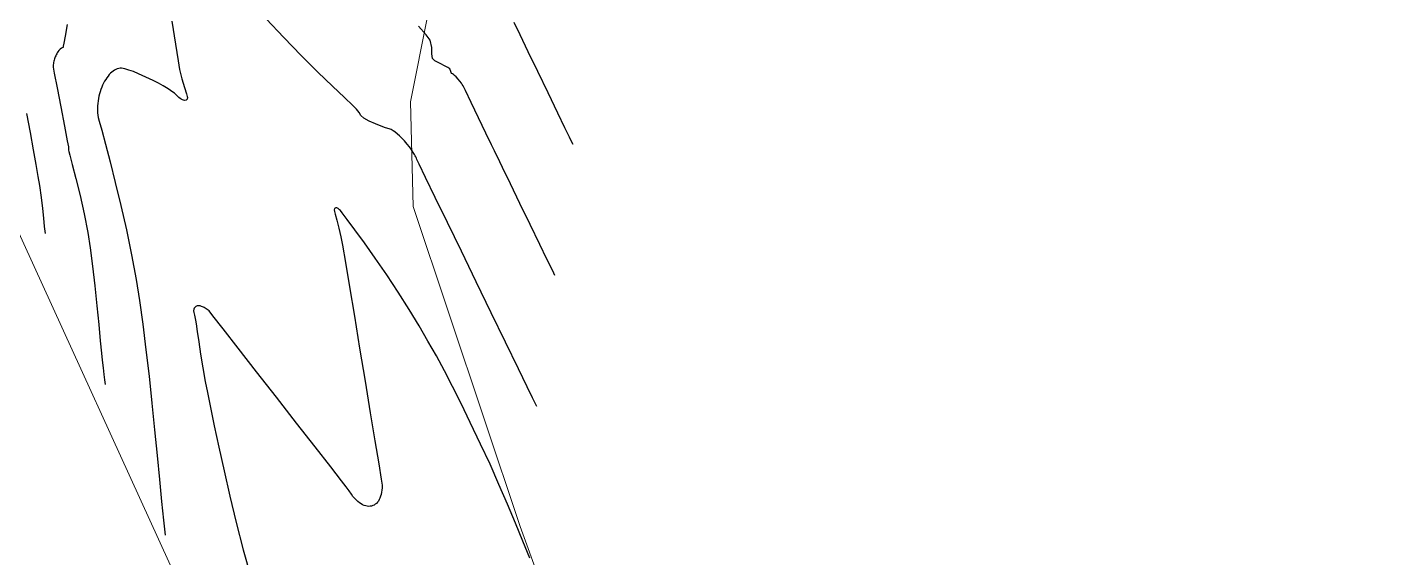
# Model space of a CAD drawing. Header units: millimetres. Extents: x 86 to 591881, y 99 to 1307229.
# Drawn here: x 590606.2 to 590673.9, y 1306956.6 to 1306983 of the extents above; entities that cross this region are included whole.
import ezdxf

# ---------------------------------------------------------------- set-up
doc = ezdxf.new("R2010")
doc.units = ezdxf.units.MM
for name, color, linetype in [('C-TOPO-MAJR', 9, 'Continuous'), ('C-TOPO-MINR', 8, 'Continuous'), ('Plano', 7, 'Continuous')]:
    doc.layers.add(name, color=color, linetype=linetype)

msp = doc.modelspace()

# ---------------------------------------------------------------- linework, layer by layer
at = {"layer": 'C-TOPO-MAJR', "color": 40, "linetype": 'Continuous', "lineweight": -3}
for points, elevation in [([(590608.148, 1306983.093), (590608.044, 1306982.515), (590607.981, 1306982.171), (590607.951, 1306982.01), (590607.941, 1306981.958), (590607.939, 1306981.951), (590607.931, 1306981.946), (590607.896, 1306981.93), (590607.87, 1306981.918), (590607.803, 1306981.869), (590607.738, 1306981.805), (590607.678, 1306981.728), (590607.651, 1306981.685), (590607.623, 1306981.64), (590607.598, 1306981.592), (590607.574, 1306981.542), (590607.552, 1306981.49), (590607.531, 1306981.437), (590607.513, 1306981.382), (590607.496, 1306981.325), (590607.482, 1306981.268), (590607.47, 1306981.21), (590607.46, 1306981.151), (590607.452, 1306981.092), (590607.447, 1306981.032), (590607.445, 1306980.973), (590607.502, 1306980.675), (590607.642, 1306979.943), (590607.825, 1306978.996), (590608.007, 1306978.048), (590608.148, 1306977.317), (590608.205, 1306977.019), (590608.207, 1306976.959), (590608.209, 1306976.901), (590608.216, 1306976.843), (590608.225, 1306976.785), (590608.274, 1306976.607), (590608.401, 1306976.136), (590608.58, 1306975.445), (590608.785, 1306974.605), (590608.99, 1306973.688), (590609.168, 1306972.765), (590609.286, 1306971.996), (590609.403, 1306971.086), (590609.516, 1306970.102), (590609.621, 1306969.111), (590609.714, 1306968.179), (590609.792, 1306967.374), (590609.85, 1306966.762), (590609.886, 1306966.41), (590609.929, 1306966.035), (590609.968, 1306965.71), (590610, 1306965.435), (590610.027, 1306965.211)], 454), ([(590632.392, 1306970.622), (590632.34, 1306970.73), (590632.217, 1306970.982), (590631.996, 1306971.438), (590631.648, 1306972.155), (590631.16, 1306973.162), (590630.655, 1306974.201), (590630.182, 1306975.177), (590629.786, 1306975.992), (590629.515, 1306976.553), (590629.413, 1306976.762), (590629.387, 1306976.822), (590629.354, 1306976.886), (590629.241, 1306977.12), (590628.961, 1306977.702), (590628.596, 1306978.459), (590628.23, 1306979.218), (590627.946, 1306979.806), (590627.828, 1306980.05), (590627.786, 1306980.117), (590627.742, 1306980.184), (590627.675, 1306980.272), (590627.582, 1306980.384), (590627.482, 1306980.485), (590627.407, 1306980.555), (590627.346, 1306980.602), (590627.296, 1306980.638), (590627.245, 1306980.667), (590627.222, 1306980.762), (590627.165, 1306980.895), (590627.07, 1306980.957), (590626.907, 1306981.035), (590626.719, 1306981.133), (590626.553, 1306981.214), (590626.42, 1306981.281), (590626.308, 1306981.4), (590626.27, 1306981.633), (590626.276, 1306981.958), (590626.195, 1306982.313), (590625.996, 1306982.584), (590625.609, 1306983.01)], 454), ([(590631.141, 1306956.57), (590630.798, 1306957.417), (590630.428, 1306958.319), (590630.033, 1306959.264), (590629.612, 1306960.24), (590629.167, 1306961.239), (590628.697, 1306962.248), (590628.187, 1306963.313), (590627.728, 1306964.254), (590627.305, 1306965.1), (590626.9, 1306965.881), (590626.499, 1306966.625), (590626.084, 1306967.363), (590625.64, 1306968.125), (590625.15, 1306968.939), (590624.606, 1306969.8), (590624.033, 1306970.663), (590623.461, 1306971.49), (590622.922, 1306972.246), (590622.448, 1306972.897), (590622.071, 1306973.405), (590621.82, 1306973.737), (590621.729, 1306973.856), (590621.692, 1306973.892), (590621.618, 1306973.946), (590621.551, 1306973.977), (590621.494, 1306973.983), (590621.438, 1306973.944), (590621.426, 1306973.885), (590621.438, 1306973.797), (590621.471, 1306973.675), (590621.553, 1306973.375), (590621.656, 1306972.971), (590621.755, 1306972.538), (590621.829, 1306972.126), (590621.976, 1306971.264), (590622.179, 1306970.056), (590622.422, 1306968.603), (590622.686, 1306967.009), (590622.956, 1306965.375), (590623.215, 1306963.805), (590623.446, 1306962.4), (590623.633, 1306961.264), (590623.757, 1306960.498), (590623.803, 1306960.206), (590623.802, 1306960.077), (590623.792, 1306959.961), (590623.775, 1306959.849), (590623.755, 1306959.748), (590623.726, 1306959.652), (590623.695, 1306959.565), (590623.656, 1306959.486), (590623.615, 1306959.414), (590623.567, 1306959.353), (590623.517, 1306959.297), (590623.461, 1306959.252), (590623.403, 1306959.213), (590623.341, 1306959.186), (590623.276, 1306959.164), (590623.207, 1306959.154), (590623.137, 1306959.15), (590623.064, 1306959.159), (590622.989, 1306959.173), (590622.913, 1306959.2), (590622.834, 1306959.233), (590622.756, 1306959.278), (590622.675, 1306959.331), (590622.596, 1306959.395), (590622.513, 1306959.469), (590622.434, 1306959.55), (590622.351, 1306959.646), (590622.277, 1306959.751), (590622.161, 1306959.923), (590622.015, 1306960.128), (590621.787, 1306960.423), (590621.248, 1306961.116), (590620.478, 1306962.104), (590619.553, 1306963.289), (590618.555, 1306964.568), (590617.56, 1306965.841), (590616.649, 1306967.008), (590615.899, 1306967.968), (590615.39, 1306968.619), (590615.2, 1306968.861), (590615.151, 1306968.902), (590615.103, 1306968.94), (590615.055, 1306968.973), (590615.009, 1306969.003), (590614.962, 1306969.029), (590614.917, 1306969.053), (590614.83, 1306969.088), (590614.749, 1306969.108), (590614.674, 1306969.115), (590614.607, 1306969.108), (590614.549, 1306969.087), (590614.501, 1306969.053), (590614.465, 1306969.005), (590614.442, 1306968.944), (590614.432, 1306968.869), (590614.437, 1306968.781), (590614.47, 1306968.653), (590614.526, 1306968.407), (590614.555, 1306968.216), (590614.608, 1306967.841), (590614.683, 1306967.325), (590614.776, 1306966.711), (590614.886, 1306966.041), (590615.011, 1306965.361), (590615.12, 1306964.807), (590615.27, 1306964.059), (590615.459, 1306963.144), (590615.685, 1306962.088), (590615.944, 1306960.919), (590616.235, 1306959.662), (590616.554, 1306958.346), (590616.9, 1306956.997), (590617.269, 1306955.641)], 453.5)]:
    msp.add_lwpolyline(points, dxfattribs=dict(at, elevation=elevation))
at = {"layer": 'C-TOPO-MINR', "color": 44, "linetype": 'Continuous', "lineweight": -3}
for points, elevation in [([(590613.35, 1306983.262), (590613.525, 1306982.119), (590613.657, 1306981.282), (590613.731, 1306980.859), (590613.846, 1306980.398), (590613.972, 1306979.968), (590614.074, 1306979.65), (590614.116, 1306979.524), (590614.124, 1306979.466), (590614.11, 1306979.378), (590614.06, 1306979.329), (590613.981, 1306979.32), (590613.928, 1306979.334), (590613.878, 1306979.35), (590613.82, 1306979.38), (590613.758, 1306979.419), (590613.694, 1306979.468), (590613.617, 1306979.545), (590613.476, 1306979.675), (590613.356, 1306979.77), (590613.223, 1306979.86), (590613.091, 1306979.945), (590612.912, 1306980.052), (590612.69, 1306980.174), (590612.424, 1306980.305), (590612.057, 1306980.477), (590611.694, 1306980.642), (590611.439, 1306980.75), (590611.211, 1306980.829), (590611.019, 1306980.887), (590610.923, 1306980.912), (590610.851, 1306980.92), (590610.78, 1306980.922), (590610.708, 1306980.91), (590610.638, 1306980.893), (590610.568, 1306980.863), (590610.499, 1306980.827), (590610.432, 1306980.781), (590610.364, 1306980.729), (590610.3, 1306980.668), (590610.236, 1306980.601), (590610.176, 1306980.527), (590610.116, 1306980.447), (590610.06, 1306980.362), (590610.006, 1306980.271), (590609.956, 1306980.176), (590609.907, 1306980.076), (590609.863, 1306979.973), (590609.822, 1306979.865), (590609.785, 1306979.756), (590609.751, 1306979.642), (590609.723, 1306979.528), (590609.698, 1306979.411), (590609.678, 1306979.293), (590609.663, 1306979.175), (590609.654, 1306979.055), (590609.649, 1306978.937), (590609.65, 1306978.818), (590609.657, 1306978.701), (590609.67, 1306978.585), (590609.688, 1306978.47), (590609.736, 1306978.294), (590609.86, 1306977.842), (590610.044, 1306977.155), (590610.275, 1306976.275), (590610.535, 1306975.243), (590610.811, 1306974.101), (590611.086, 1306972.89), (590611.346, 1306971.652), (590611.574, 1306970.429), (590611.743, 1306969.373), (590611.906, 1306968.196), (590612.063, 1306966.932), (590612.214, 1306965.614), (590612.358, 1306964.276), (590612.493, 1306962.951), (590612.619, 1306961.675), (590612.734, 1306960.479), (590612.839, 1306959.399), (590612.931, 1306958.467), (590613.011, 1306957.719)], 453.75), ([(590631.489, 1306964.108), (590631.427, 1306964.237), (590631.281, 1306964.538), (590631.013, 1306965.09), (590630.578, 1306965.986), (590629.937, 1306967.306), (590629.226, 1306968.773), (590628.482, 1306970.306), (590627.745, 1306971.825), (590627.054, 1306973.25), (590626.448, 1306974.499), (590625.966, 1306975.492), (590625.647, 1306976.15), (590625.53, 1306976.39), (590625.505, 1306976.45), (590625.479, 1306976.51), (590625.447, 1306976.572), (590625.413, 1306976.637), (590625.351, 1306976.739), (590625.242, 1306976.905), (590625.157, 1306977.021), (590625.052, 1306977.154), (590624.922, 1306977.305), (590624.784, 1306977.451), (590624.665, 1306977.566), (590624.572, 1306977.648), (590624.437, 1306977.753), (590624.349, 1306977.815), (590624.299, 1306977.844), (590624.247, 1306977.872), (590624.159, 1306977.902), (590623.972, 1306977.965), (590623.75, 1306978.048), (590623.475, 1306978.154), (590623.153, 1306978.288), (590622.892, 1306978.437), (590622.75, 1306978.577), (590622.659, 1306978.715), (590622.535, 1306978.881), (590622.345, 1306979.066), (590621.931, 1306979.458), (590621.336, 1306980.024), (590620.605, 1306980.732), (590619.782, 1306981.548), (590618.911, 1306982.442), (590618.036, 1306983.379)], 453.75), ([(590633.296, 1306977.135), (590633.242, 1306977.246), (590633.118, 1306977.503), (590632.895, 1306977.964), (590632.544, 1306978.688), (590632.054, 1306979.702), (590631.546, 1306980.751), (590631.066, 1306981.743), (590630.659, 1306982.588), (590630.37, 1306983.191)], 454.25), ([(590606.126, 1306978.667), (590606.304, 1306977.72), (590606.459, 1306976.87), (590606.588, 1306976.136), (590606.69, 1306975.539), (590606.761, 1306975.101), (590606.847, 1306974.496), (590606.913, 1306973.952), (590606.964, 1306973.471), (590607.006, 1306973.054), (590607.043, 1306972.702)], 454.25)]:
    msp.add_lwpolyline(points, dxfattribs=dict(at, elevation=elevation))
at = {"layer": 'Plano', "lineweight": 13}
for points in [[(590642.028, 1306927.436), (590636.665, 1306941.632), (590630.661, 1306958.142), (590625.345, 1306974.048), (590625.215, 1306979.258), (590626.068, 1306983.579), (590635.319, 1306991.724), (590646.78, 1306996.344), (590661.644, 1307001.684), (590680.943, 1307008.218), (590694.311, 1307012.474), (590709.866, 1307018.831), (590728.44, 1307030.05), (590743.795, 1307038.723), (590765.154, 1307052.151), (590782.338, 1307062.911), (590800.634, 1307074.656)], [(590557.897, 1307004.376), (590582.153, 1307024.262), (590591.937, 1307003.053), (590596.703, 1306992.519), (590622.459, 1306936.093)]]:
    msp.add_lwpolyline(points, dxfattribs=at)

doc.saveas('drawing.dxf')
